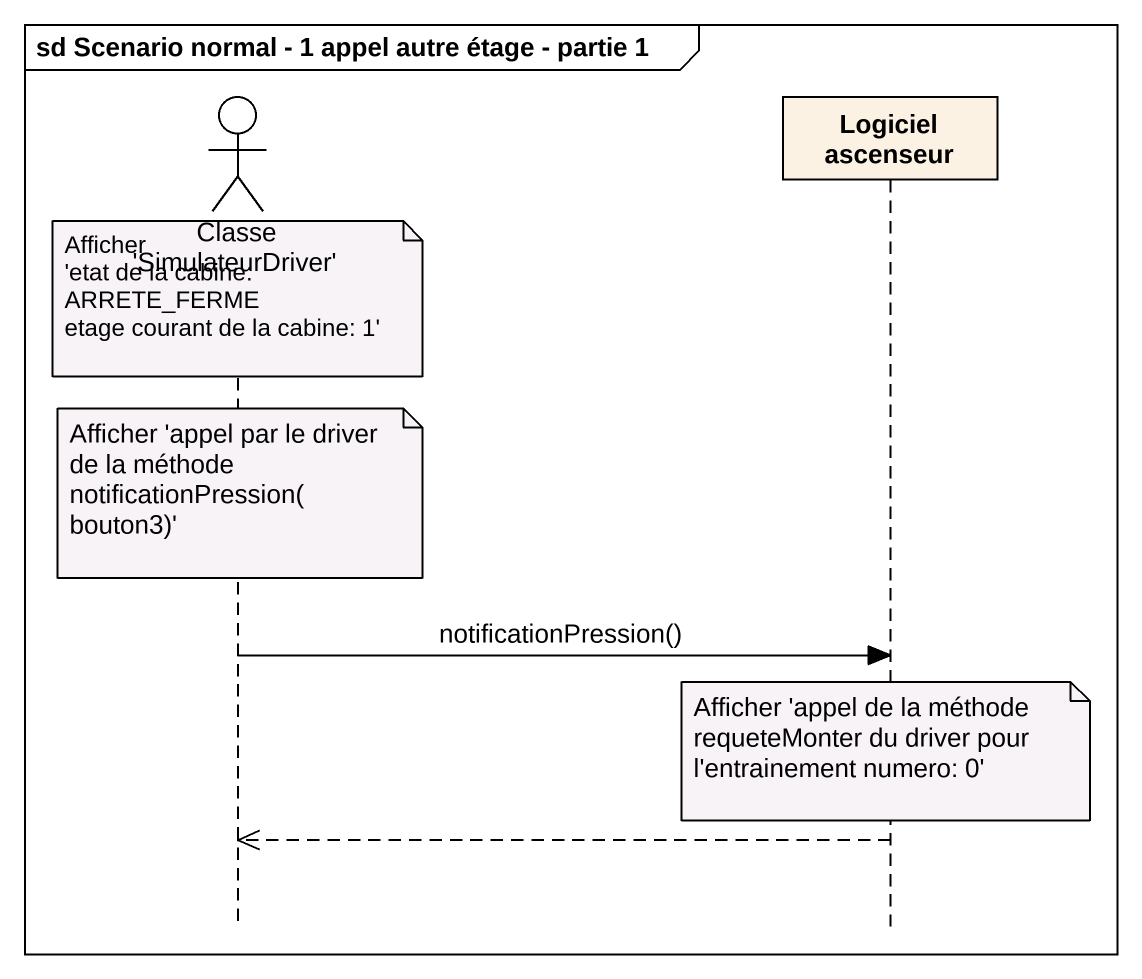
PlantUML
@startuml
mainframe sd Scenario normal - 1 appel autre étage - partie 1
hide footbox
actor "Classe 'SimulateurDriver'" as Classe_SimulateurDriver
participant "Logiciel ascenseur" as Logiciel_ascenseur

note over Classe_SimulateurDriver
  Afficher
  ~'etat de la cabine: ARRETE_FERME
  etage courant de la cabine: 1'
end note
note over Classe_SimulateurDriver : Afficher 'appel par le driver de la méthode notificationPression(bouton3)'
Classe_SimulateurDriver -> Logiciel_ascenseur : notificationPression()
note over Logiciel_ascenseur : Afficher 'appel de la méthode requeteMonter du driver pour l'entrainement numero: 0'
Logiciel_ascenseur -->> Classe_SimulateurDriver
@enduml
